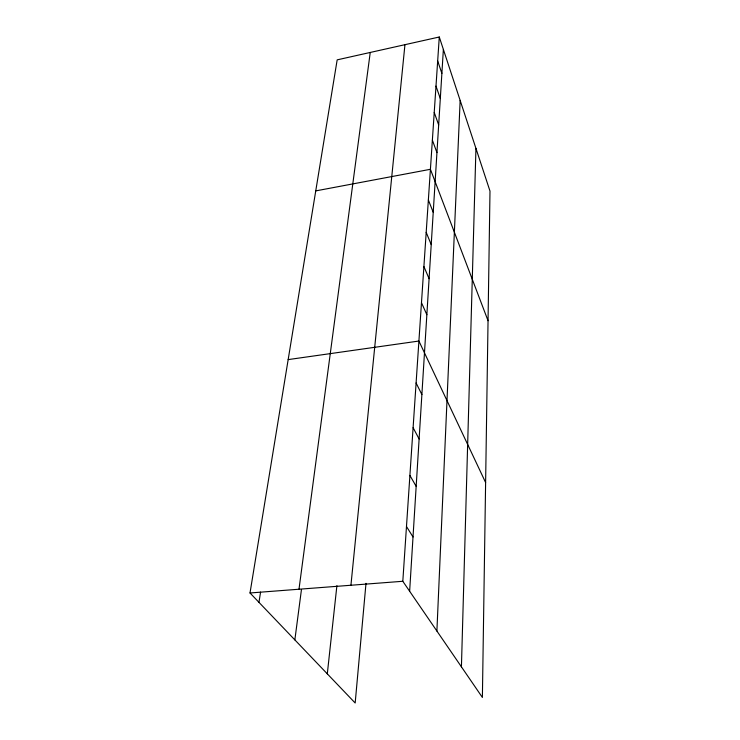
<?xml version="1.0" encoding="UTF-8"?>
<svg xmlns="http://www.w3.org/2000/svg" width="740" height="740" viewBox="0 0 740 740"><rect width="100%" height="100%" fill="white"/><g stroke="black" fill="none" stroke-linecap="round" stroke-linejoin="round"><path stroke-width="1.11" d="M461.427 666.842L475.94 148.407M436.896 631.044L460.151 100.418M409.636 591.241L443.371 49.404M439.283 37L489.991 191.087L482.388 697.441L402.81 581.279L439.283 37L337.172 59.857L250.009 592.981L355.172 703L365.995 583.333M350.927 585.248L404.947 44.687M327.302 673.844L336.904 585.664M294.853 639.897L301.457 589.54M298.997 589.225L370.24 52.457M258.963 602.341L260.572 592.083M315.749 190.892L430.421 169.294L488.039 320.716M288.165 359.603L418.914 341.038L485.616 482.536M250.009 592.981L402.81 581.279M406.482 526.501L413.013 536.99M409.904 475.432L416.167 486.356M413.105 427.702L419.118 438.986M416.102 382.996L421.883 394.568M421.476 302.716L426.851 314.704M423.9 266.548L429.098 278.675M426.194 232.351L431.217 244.598M428.368 199.985L433.224 212.315M432.373 140.156L436.942 152.579M434.232 112.462L438.672 124.903M435.999 86.099L440.309 98.54M437.682 60.967L441.873 73.399"/></g></svg>
